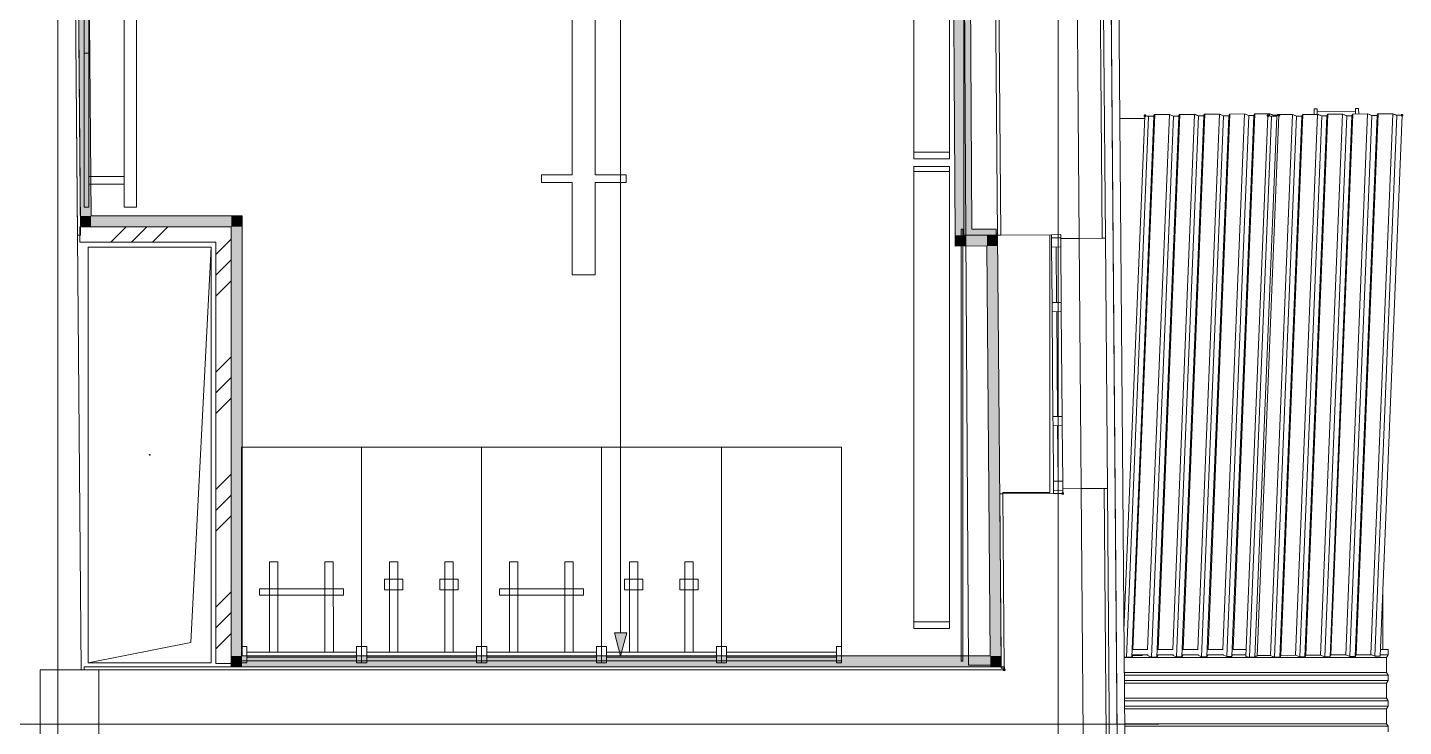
# Model space of a CAD drawing. Header units: millimetres. Extents: x 0 to 1189, y 0 to 841.
# Drawn here: x 790.2 to 879.6, y 490.2 to 535.6 of the extents above; entities that cross this region are included whole.
import ezdxf

# ---------------------------------------------------------------- set-up
doc = ezdxf.new("R2010")
doc.units = ezdxf.units.MM

msp = doc.modelspace()

# ---------------------------------------------------------------- hatches: boundary and pattern name
at = {"true_color": 0xf1d696}
h = msp.add_hatch(color=41, dxfattribs=at)
h.dxf.hatch_style = 2
h.paths.add_polyline_path([(794.326214, 523.37257), (793.626212, 523.37257), (792.814211, 619.854718), (793.514212, 619.854718)])
h = msp.add_hatch(color=41, dxfattribs=at)
h.dxf.hatch_style = 2
h.paths.add_polyline_path([(850.338299, 545.818605), (851.0383, 545.817605), (851.1753, 522.120568), (850.475299, 522.119568)])
h = msp.add_hatch(color=7)
h.dxf.hatch_style = 2
h.paths.add_polyline_path([(851.438301, 545.817605), (851.575301, 522.120568), (851.1753, 522.120568), (851.0383, 545.817605)])
h = msp.add_hatch(color=7)
h.dxf.hatch_style = 2
h.paths.add_polyline_path([(862.835146, 529.795267), (862.890399, 529.836332), (862.900631, 529.904408), (862.859567, 529.959661), (862.79149, 529.969893), (862.728237, 529.926829), (862.718005, 529.858752), (862.75907, 529.803499)])
h = msp.add_hatch(color=7)
h.dxf.hatch_style = 2
h.paths.add_polyline_path([(870.835159, 529.795267), (870.890411, 529.836332), (870.900643, 529.904408), (870.859579, 529.959661), (870.791502, 529.969893), (870.728249, 529.926829), (870.718017, 529.858752), (870.759082, 529.803499)])
h = msp.add_hatch(color=7)
h.dxf.hatch_style = 2
h.paths.add_polyline_path([(871.460692, 529.842941), (871.524331, 529.816689), (871.587971, 529.842941), (871.614223, 529.90658), (871.587971, 529.97022), (871.521331, 529.999471), (871.457692, 529.97322), (871.43144, 529.90958)])
h = msp.add_hatch(color=7)
h.dxf.hatch_style = 2
h.paths.add_polyline_path([(879.460704, 529.842941), (879.524344, 529.816689), (879.587983, 529.842941), (879.614235, 529.90658), (879.587983, 529.97022), (879.521344, 529.999471), (879.457704, 529.97322), (879.431453, 529.90958)])
h = msp.add_hatch(color=41, dxfattribs=at)
h.dxf.hatch_style = 2
h.paths.add_polyline_path([(794.326214, 523.37257), (793.637212, 522.678569), (793.626212, 523.37257)])
h = msp.add_hatch(color=41, dxfattribs=at)
h.dxf.hatch_style = 2
h.paths.add_polyline_path([(794.326214, 523.37257), (794.332214, 522.672569), (793.632212, 522.672569)])
h = msp.add_hatch(color=41, dxfattribs=at)
h.dxf.hatch_style = 2
h.paths.add_polyline_path([(803.436227, 523.37257), (803.436227, 522.672569), (794.332214, 522.672569), (794.326214, 523.37257)])
h = msp.add_hatch(color=41, dxfattribs=at)
h.dxf.hatch_style = 2
h.paths.add_polyline_path([(803.436227, 522.672569), (804.136229, 523.37257), (804.136229, 522.672569)])
h = msp.add_hatch(color=41, dxfattribs=at)
h.dxf.hatch_style = 2
h.paths.add_polyline_path([(803.436227, 523.37257), (804.136229, 523.37257), (803.436227, 522.672569)])
h = msp.add_hatch(color=41, dxfattribs=at)
h.dxf.hatch_style = 2
h.paths.add_polyline_path([(804.136229, 494.803527), (803.436227, 494.803527), (803.436227, 522.672569), (804.136229, 522.672569)])
h = msp.add_hatch(color=7)
h.dxf.hatch_style = 2
h.paths.add_polyline_path([(853.154303, 522.120568), (851.575301, 522.120568), (851.573301, 522.520569), (853.154303, 522.520569)])
h = msp.add_hatch(color=41, dxfattribs=at)
h.dxf.hatch_style = 2
h.paths.add_polyline_path([(851.1753, 522.120568), (850.479299, 521.419567), (850.475299, 522.119568)])
h = msp.add_hatch(color=41, dxfattribs=at)
h.dxf.hatch_style = 2
h.paths.add_polyline_path([(851.1753, 522.120568), (851.1793, 521.420567), (850.479299, 521.419567)])
h = msp.add_hatch(color=41, dxfattribs=at)
h.dxf.hatch_style = 2
h.paths.add_polyline_path([(851.1793, 521.420567), (851.1753, 522.120568), (852.538302, 522.123568), (852.543302, 521.423567)])
h = msp.add_hatch(color=41, dxfattribs=at)
h.dxf.hatch_style = 2
h.paths.add_polyline_path([(853.238304, 522.124568), (852.543302, 521.423567), (852.538302, 522.123568)])
h = msp.add_hatch(color=41, dxfattribs=at)
h.dxf.hatch_style = 2
h.paths.add_polyline_path([(852.543302, 521.423567), (853.233304, 522.120568), (853.243304, 521.424567)])
h = msp.add_hatch(color=41, dxfattribs=at)
h.dxf.hatch_style = 2
h.paths.add_polyline_path([(852.543302, 521.423567), (853.243304, 521.424567), (853.459304, 494.803527), (852.759303, 494.803527)])
h = msp.add_hatch(color=7)
h.dxf.hatch_style = 2
h.paths.add_polyline_path([(857.38331, 505.348543), (857.409747, 505.28498), (857.47331, 505.258543), (857.536873, 505.28498), (857.56331, 505.348543), (857.56331, 505.358543), (857.536873, 505.422105), (857.47331, 505.448543), (857.409747, 505.422105), (857.38331, 505.358543)])
at = {"true_color": 0x0077b0}
h = msp.add_hatch(color=144, dxfattribs=at)
h.dxf.hatch_style = 2
h.paths.add_polyline_path([(828.737266, 494.803527), (828.337266, 496.296529), (829.137267, 496.296529)])
at = {"true_color": 0xf1d696}
h = msp.add_hatch(color=41, dxfattribs=at)
h.dxf.hatch_style = 2
h.paths.add_polyline_path([(803.436227, 494.803527), (804.136229, 494.803527), (803.436227, 494.103526)])
h = msp.add_hatch(color=41, dxfattribs=at)
h.dxf.hatch_style = 2
h.paths.add_polyline_path([(804.136229, 494.803527), (804.136229, 494.103526), (803.436227, 494.103526)])
h = msp.add_hatch(color=41, dxfattribs=at)
h.dxf.hatch_style = 2
h.paths.add_polyline_path([(852.759303, 494.803527), (852.764303, 494.103526), (804.136229, 494.103526), (804.136229, 494.803527)])
h = msp.add_hatch(color=41, dxfattribs=at)
h.dxf.hatch_style = 2
h.paths.add_polyline_path([(852.759303, 494.803527), (853.459304, 494.803527), (853.464304, 494.103526)])
h = msp.add_hatch(color=41, dxfattribs=at)
h.dxf.hatch_style = 2
h.paths.add_polyline_path([(853.464304, 494.103526), (852.764303, 494.103526), (852.759303, 494.803527)])
h = msp.add_hatch(color=7)
h.dxf.hatch_style = 2
h.paths.add_polyline_path([(853.666304, 493.993525), (853.602742, 493.967088), (853.576304, 493.903525), (853.602742, 493.839963), (853.666304, 493.813525), (853.677304, 493.813525), (853.740867, 493.839963), (853.767304, 493.903525), (853.740867, 493.967088), (853.677304, 493.993525)])

# ---------------------------------------------------------------- linework, layer by layer
at = {"color": 7, "lineweight": 0}
for points in [[(792.17321, 237.628134), (792.17321, 717.840867)], [(857.17331, 237.628134), (857.17331, 717.840867)], [(792.814211, 619.854718), (793.632212, 522.672569)], [(794.326214, 523.37257), (793.514212, 619.854718)], [(859.968314, 617.281714), (861.935317, 374.135342)], [(861.021315, 487.067515), (859.968314, 617.281714)], [(860.469315, 617.244714), (861.521316, 487.071515)], [(793.674213, 493.903525), (792.878211, 588.49567)], [(793.636212, 522.133568), (793.078212, 588.49767)], [(792.881211, 588.119669), (793.436212, 522.131568)], [(850.334299, 546.518606), (850.475299, 522.119568)], [(858.540312, 521.917568), (858.340311, 546.526606)], [(860.039314, 521.929568), (859.840314, 546.538606)], [(860.239314, 521.931568), (860.040314, 546.540606)], [(851.0383, 545.817605), (851.1753, 522.120568)], [(851.1753, 522.120568), (851.0383, 545.817605)], [(851.0383, 522.120568), (851.0383, 545.814605)], [(853.046303, 545.833605), (853.238304, 522.124568)], [(853.246304, 545.835605), (853.438304, 522.126568)], [(851.573301, 522.520569), (851.440301, 545.417604)], [(873.800335, 530.322581), (874.000335, 530.324581)], [(873.803335, 529.96958), (873.800335, 530.322581)], [(874.000335, 530.324581), (874.003335, 529.97258)], [(876.500339, 530.344581), (876.700339, 530.346581)], [(876.503339, 529.99158), (876.500339, 530.344581)], [(876.700339, 530.346581), (876.703339, 529.99058)], [(861.177316, 529.70958), (862.798318, 529.70958)], [(861.446316, 496.452529), (862.805318, 529.88058)], [(861.614316, 494.715527), (863.043319, 529.83758)], [(861.956317, 494.718527), (863.384319, 529.84058)], [(863.448319, 529.94858), (862.035317, 495.216527)], [(862.805318, 529.88058), (863.043319, 529.83758)], [(863.046319, 529.84158), (862.813318, 529.88258)], [(864.402321, 529.95558), (862.989318, 495.216527)], [(863.043319, 529.83758), (863.384319, 529.84058)], [(863.371319, 529.84358), (863.046319, 529.84158)], [(864.671321, 529.85058), (863.242319, 494.728527)], [(863.434319, 529.95158), (863.371319, 529.84358)], [(863.384319, 529.84058), (863.448319, 529.94858)], [(864.409321, 529.95958), (863.434319, 529.95158)], [(863.448319, 529.94858), (864.402321, 529.95558)], [(865.012322, 529.85358), (863.584319, 494.731527)], [(865.076322, 529.96158), (863.663319, 495.216527)], [(864.402321, 529.95558), (864.671321, 529.85058)], [(864.678321, 529.85458), (864.409321, 529.95958)], [(866.030323, 529.96958), (864.616321, 495.216527)], [(864.671321, 529.85058), (865.012322, 529.85358)], [(864.999322, 529.85658), (864.678321, 529.85458)], [(866.298324, 529.86458), (864.870321, 494.741527)], [(865.062322, 529.96458), (864.999322, 529.85658)], [(865.012322, 529.85358), (865.076322, 529.96158)], [(866.037323, 529.97258), (865.062322, 529.96458)], [(865.076322, 529.96158), (866.030323, 529.96958)], [(866.640324, 529.86658), (865.212322, 494.744527)], [(866.704324, 529.97458), (865.290322, 495.216527)], [(866.030323, 529.96958), (866.298324, 529.86458)], [(866.306324, 529.86758), (866.037323, 529.97258)], [(867.658326, 529.98258), (866.244323, 495.216527)], [(866.298324, 529.86458), (866.640324, 529.86658)], [(866.627324, 529.87058), (866.306324, 529.86758)], [(867.926326, 529.87758), (866.498324, 494.755527)], [(866.690324, 529.97758), (866.627324, 529.87058)], [(866.640324, 529.86658), (866.704324, 529.97458)], [(867.665326, 529.98558), (866.690324, 529.97758)], [(866.704324, 529.97458), (867.658326, 529.98258)], [(868.268327, 529.88058), (866.840324, 494.757527)], [(868.331327, 529.98758), (866.917324, 495.216527)], [(867.658326, 529.98258), (867.926326, 529.87758)], [(867.934326, 529.88058), (867.665326, 529.98558)], [(869.286328, 529.99558), (867.871326, 495.216527)], [(867.926326, 529.87758), (868.268327, 529.88058)], [(868.255326, 529.88358), (867.934326, 529.88058)], [(869.554328, 529.89058), (868.126326, 494.768527)], [(868.318327, 529.99058), (868.255326, 529.88358)], [(868.268327, 529.88058), (868.331327, 529.98758)], [(869.293328, 529.99858), (868.318327, 529.99058)], [(868.331327, 529.98758), (869.286328, 529.99558)], [(869.896329, 529.89358), (868.468327, 494.771527)], [(869.959329, 530.00058), (868.545327, 495.216527)], [(869.286328, 529.99558), (869.554328, 529.89058)], [(869.561328, 529.89358), (869.293328, 529.99858)], [(869.377328, 494.757527), (870.80533, 529.88058)], [(869.554328, 529.89058), (869.896329, 529.89358)], [(869.882329, 529.89658), (869.561328, 529.89358)], [(869.614329, 494.715527), (871.043331, 529.83758)], [(869.946329, 530.00458), (869.882329, 529.89658)], [(869.896329, 529.89358), (869.959329, 530.00058)], [(870.921331, 530.01258), (869.946329, 530.00458)], [(869.956329, 494.718527), (871.384331, 529.84058)], [(869.959329, 530.00058), (870.913331, 530.00858)], [(871.524331, 529.90658), (870.096329, 494.784527)], [(870.80533, 529.88058), (871.043331, 529.83758)], [(871.046331, 529.84158), (870.81333, 529.88258)], [(870.913331, 530.00858), (870.907331, 529.86158)], [(870.913331, 530.00858), (871.182331, 529.90358)], [(871.189331, 529.90758), (870.921331, 530.01258)], [(872.402333, 529.95558), (870.973331, 494.833527)], [(871.043331, 529.83758), (871.384331, 529.84058)], [(871.371331, 529.84358), (871.046331, 529.84158)], [(871.182331, 529.90358), (871.179331, 529.83858)], [(871.182331, 529.90358), (871.524331, 529.90658)], [(871.521331, 529.90958), (871.189331, 529.90758)], [(872.671333, 529.85058), (871.242331, 494.728527)], [(871.397331, 529.88858), (871.371331, 529.84358)], [(871.384331, 529.84058), (871.413331, 529.88858)], [(871.434331, 529.95158), (871.407331, 529.90558)], [(871.425331, 529.90858), (871.448331, 529.94858)], [(872.409333, 529.95958), (871.434331, 529.95158)], [(871.448331, 529.94858), (871.446331, 529.90958)], [(871.448331, 529.94858), (872.402333, 529.95558)], [(873.012334, 529.85358), (871.584332, 494.731527)], [(873.076334, 529.96158), (871.647332, 494.839527)], [(872.402333, 529.95558), (872.671333, 529.85058)], [(872.678333, 529.85458), (872.409333, 529.95958)], [(874.030335, 529.96958), (872.601333, 494.846527)], [(872.671333, 529.85058), (873.012334, 529.85358)], [(872.999334, 529.85658), (872.678333, 529.85458)], [(874.298336, 529.86458), (872.870334, 494.741527)], [(873.062334, 529.96458), (872.999334, 529.85658)], [(873.012334, 529.85358), (873.076334, 529.96158)], [(874.037335, 529.97258), (873.062334, 529.96458)], [(873.076334, 529.96158), (874.030335, 529.96958)], [(874.640336, 529.86658), (873.212334, 494.744527)], [(874.704336, 529.97458), (873.275334, 494.852527)], [(874.002335, 530.124581), (876.502339, 530.147581)], [(874.030335, 529.96958), (874.298336, 529.86458)], [(874.306336, 529.86758), (874.037335, 529.97258)], [(875.658338, 529.98258), (874.229336, 494.860527)], [(874.298336, 529.86458), (874.640336, 529.86658)], [(874.627336, 529.87058), (874.306336, 529.86758)], [(875.926338, 529.87758), (874.498336, 494.755527)], [(874.690336, 529.97758), (874.627336, 529.87058)], [(874.640336, 529.86658), (874.704336, 529.97458)], [(875.665338, 529.98558), (874.690336, 529.97758)], [(874.704336, 529.97458), (875.658338, 529.98258)], [(876.268339, 529.88058), (874.840337, 494.757527)], [(876.331339, 529.98758), (874.903337, 494.866527)], [(875.658338, 529.98258), (875.926338, 529.87758)], [(875.934338, 529.88058), (875.665338, 529.98558)], [(877.28634, 529.99558), (875.857338, 494.873527)], [(875.926338, 529.87758), (876.268339, 529.88058)], [(876.255339, 529.88358), (875.934338, 529.88058)], [(877.554341, 529.89058), (876.126339, 494.768527)], [(876.318339, 529.99058), (876.255339, 529.88358)], [(876.268339, 529.88058), (876.331339, 529.98758)], [(877.29334, 529.99858), (876.318339, 529.99058)], [(876.331339, 529.98758), (877.28634, 529.99558)], [(877.896341, 529.89358), (876.468339, 494.771527)], [(877.959341, 530.00058), (876.531339, 494.878527)], [(877.28634, 529.99558), (877.554341, 529.89058)], [(877.561341, 529.89358), (877.29334, 529.99858)], [(878.913343, 530.00858), (877.486341, 494.918527)], [(877.554341, 529.89058), (877.896341, 529.89358)], [(877.882341, 529.89658), (877.561341, 529.89358)], [(879.182343, 529.90358), (877.754341, 494.781527)], [(877.946341, 530.00458), (877.882341, 529.89658)], [(877.896341, 529.89358), (877.959341, 530.00058)], [(878.921343, 530.01258), (877.946341, 530.00458)], [(877.959341, 530.00058), (878.913343, 530.00858)], [(879.524344, 529.90658), (878.096342, 494.784527)], [(878.913343, 530.00858), (879.182343, 529.90358)], [(879.189343, 529.90758), (878.921343, 530.01258)], [(879.182343, 529.90358), (879.524344, 529.90658)], [(879.521344, 529.90958), (879.189343, 529.90758)], [(804.136229, 523.37257), (794.326214, 523.37257)], [(804.136229, 523.37257), (804.136229, 522.672569)], [(803.436227, 522.672569), (793.590212, 522.672569)], [(793.590212, 522.672569), (793.590212, 521.672568)], [(793.632212, 522.672569), (794.332214, 522.672569)], [(794.332214, 522.672569), (803.436227, 522.672569)], [(795.608216, 521.672568), (796.608217, 522.672569)], [(796.958218, 521.672568), (797.958219, 522.672569)], [(798.30722, 521.672568), (799.307221, 522.672569)], [(803.436227, 494.303526), (803.436227, 522.672569)], [(803.436227, 522.672569), (803.436227, 494.803527)], [(804.136229, 494.803527), (804.136229, 522.672569)], [(850.8673, 494.462526), (850.8673, 522.520569)], [(850.9873, 522.520569), (850.8673, 522.520569)], [(850.9873, 522.520569), (850.9873, 494.462526)], [(853.154303, 522.520569), (851.573301, 522.520569)], [(853.154303, 522.120568), (853.154303, 522.520569)], [(853.237304, 522.210569), (853.154303, 522.210569)], [(793.436212, 522.131568), (793.636212, 522.133568)], [(793.590212, 521.672568), (802.436226, 521.672568)], [(794.136213, 494.353526), (794.136213, 521.353567)], [(794.136213, 521.353567), (802.136225, 521.353567)], [(802.136225, 521.353567), (794.136213, 521.353567)], [(794.136213, 521.353567), (794.136213, 494.353526)], [(802.136225, 521.353567), (800.803223, 495.686528)], [(802.136225, 521.353567), (802.136225, 494.353526)], [(802.136225, 494.353526), (802.136225, 521.353567)], [(802.436226, 520.867566), (803.241227, 521.672568)], [(802.436226, 521.672568), (802.436226, 494.303526)], [(803.241227, 521.672568), (803.436227, 521.867568)], [(850.479299, 521.419567), (850.475299, 522.119568)], [(850.479299, 521.419567), (852.543302, 521.423567)], [(851.1753, 522.120568), (851.0383, 522.120568)], [(852.538302, 522.123568), (851.1753, 522.120568)], [(851.1753, 522.120568), (853.154303, 522.120568)], [(851.1763, 522.121568), (851.338301, 494.210526)], [(853.238304, 522.124568), (852.538302, 522.123568)], [(852.543302, 521.423567), (852.759303, 494.803527)], [(853.238304, 522.124568), (853.438304, 522.126568)], [(853.459304, 494.803527), (853.238304, 522.124568)], [(853.438304, 522.126568), (856.738309, 522.152568)], [(856.637309, 505.410543), (856.637309, 522.151568)], [(856.738309, 522.152568), (857.33831, 522.157568)], [(857.33831, 522.157568), (856.738309, 522.152568)], [(856.744309, 521.352567), (856.738309, 522.152568)], [(856.738309, 522.152568), (856.744309, 521.352567)], [(856.739309, 521.952568), (857.33931, 521.957568)], [(857.34431, 521.357567), (856.744309, 521.352567)], [(856.773309, 517.752562), (856.744309, 521.352567)], [(857.044309, 521.355567), (857.073309, 517.755562)], [(857.33831, 522.157568), (857.34431, 521.357567)], [(857.34431, 521.357567), (857.33831, 522.157568)], [(857.34031, 521.907568), (858.540312, 521.917568)], [(857.34431, 521.357567), (857.37331, 517.757562)], [(858.540312, 521.917568), (860.039314, 521.929568)], [(858.540312, 521.917568), (858.671312, 505.667543)], [(860.039314, 521.929568), (860.239314, 521.931568)], [(860.239314, 521.931568), (860.371314, 505.681543)], [(802.436226, 519.517564), (803.436227, 520.517566)], [(802.436226, 518.168562), (803.436227, 519.168564)], [(856.773309, 517.752562), (857.37331, 517.757562)], [(856.778309, 517.152561), (856.773309, 517.752562)], [(856.773309, 517.752562), (856.778309, 517.152561)], [(857.37331, 517.757562), (857.37831, 517.157561)], [(857.37831, 517.157561), (857.37331, 517.757562)], [(857.37831, 517.157561), (856.778309, 517.152561)], [(856.833309, 510.35355), (856.778309, 517.152561)], [(857.078309, 517.155561), (857.13331, 510.35555)], [(857.37831, 517.157561), (857.43331, 510.35755)], [(802.436226, 513.234555), (803.436227, 514.234556)], [(802.436226, 511.884553), (803.436227, 512.884554)], [(802.436226, 510.535551), (803.436227, 511.535552)], [(856.833309, 510.35355), (857.43331, 510.35755)], [(856.838309, 509.753549), (856.833309, 510.35355)], [(856.833309, 510.35355), (856.838309, 509.753549)], [(857.43831, 509.757549), (856.838309, 509.753549)], [(856.867309, 506.153544), (856.838309, 509.753549)], [(857.13831, 509.755549), (857.16731, 506.155544)], [(857.43331, 510.35755), (857.43831, 509.757549)], [(857.43831, 509.757549), (857.43331, 510.35755)], [(857.43831, 509.757549), (857.46731, 506.158544)], [(798.111219, 507.853547), (798.136219, 507.878547), (798.161219, 507.853547)], [(798.111219, 507.853547), (798.123219, 507.874547)], [(798.161219, 507.853547), (798.136219, 507.828547), (798.111219, 507.853547)], [(798.160219, 507.846547), (798.136219, 507.828547), (798.123219, 507.831547)], [(798.136219, 507.878547), (798.160219, 507.859547)], [(802.436226, 505.600543), (803.436227, 506.600545)], [(857.46731, 506.158544), (856.867309, 506.153544)], [(856.867309, 506.153544), (856.873309, 505.353543)], [(856.867309, 506.153544), (856.873309, 505.353543)], [(857.47331, 505.358543), (857.46731, 506.158544)], [(857.47331, 505.358543), (857.46731, 506.158544)], [(802.436226, 504.251541), (803.436227, 505.251543)], [(853.574304, 505.326543), (853.374304, 505.324543)], [(853.374304, 505.324543), (853.465304, 494.001525)], [(853.573304, 505.316543), (853.573304, 505.410543)], [(853.573304, 505.410543), (856.637309, 505.410543)], [(856.873309, 505.353543), (853.574304, 505.326543)], [(853.666304, 493.903525), (853.574304, 505.326543)], [(856.872309, 505.553543), (857.47231, 505.558543)], [(856.873309, 505.353543), (857.47331, 505.358543)], [(856.873309, 505.353543), (857.47331, 505.358543)], [(858.671312, 505.667543), (857.47131, 505.658543)], [(860.171314, 505.679543), (858.671312, 505.667543)], [(858.865312, 481.628507), (858.671312, 505.667543)], [(860.371314, 505.681543), (860.171314, 505.679543)], [(860.171314, 505.679543), (860.365314, 481.640507)], [(860.365314, 481.640507), (860.171314, 505.679543)], [(860.513315, 488.071516), (860.371314, 505.681543)], [(802.436226, 502.902539), (803.436227, 503.902541)], [(802.436226, 497.967531), (803.436227, 498.967533)], [(878.262342, 498.865533), (878.262342, 495.216527)], [(802.436226, 496.618529), (803.436227, 497.618531)], [(800.803223, 495.686528), (794.136213, 494.353526)], [(802.436226, 495.268527), (803.436227, 496.268529)], [(803.436227, 494.103526), (803.436227, 494.803527)], [(852.759303, 494.803527), (804.136229, 494.803527)], [(853.464304, 494.103526), (853.459304, 494.803527)], [(861.614316, 494.715527), (861.459316, 494.743527)], [(861.460316, 494.696526), (878.521342, 494.696526)], [(861.956317, 494.718527), (861.614316, 494.715527)], [(862.019317, 494.826527), (861.956317, 494.718527)], [(862.011317, 494.866527), (863.028319, 494.866527)], [(862.654318, 494.831527), (862.019317, 494.826527)], [(862.034317, 495.216527), (862.999318, 495.216527)], [(863.242319, 494.728527), (862.973318, 494.833527)], [(863.584319, 494.731527), (863.242319, 494.728527)], [(863.647319, 494.839527), (863.584319, 494.731527)], [(863.636319, 494.866527), (864.664321, 494.866527)], [(863.660319, 495.216527), (864.634321, 495.216527)], [(864.870321, 494.741527), (864.622321, 494.838527)], [(865.212322, 494.744527), (864.870321, 494.741527)], [(865.275322, 494.852527), (865.212322, 494.744527)], [(865.262322, 494.866527), (866.299324, 494.866527)], [(865.285322, 495.216527), (866.270323, 495.216527)], [(866.498324, 494.755527), (866.268323, 494.845527)], [(866.840324, 494.757527), (866.498324, 494.755527)], [(866.893324, 494.847527), (866.840324, 494.757527)], [(866.887324, 494.866527), (867.935326, 494.866527)], [(866.911324, 495.216527), (867.906326, 495.216527)], [(868.126326, 494.768527), (867.913326, 494.851527)], [(868.468327, 494.771527), (868.126326, 494.768527)], [(868.512327, 494.845527), (868.468327, 494.771527)], [(868.513327, 494.866527), (869.381328, 494.866527)], [(868.536327, 495.216527), (869.395328, 495.216527)], [(869.614329, 494.715527), (869.377328, 494.757527)], [(869.956329, 494.718527), (869.614329, 494.715527)], [(869.994329, 494.783527), (869.956329, 494.718527)], [(870.096329, 494.784527), (869.985329, 494.783527)], [(870.973331, 494.833527), (870.097329, 494.826527)], [(871.242331, 494.728527), (870.973331, 494.833527)], [(871.584332, 494.731527), (871.242331, 494.728527)], [(871.647332, 494.839527), (871.584332, 494.731527)], [(872.601333, 494.846527), (871.647332, 494.839527)], [(872.870334, 494.741527), (872.601333, 494.846527)], [(873.212334, 494.744527), (872.870334, 494.741527)], [(873.275334, 494.852527), (873.212334, 494.744527)], [(874.229336, 494.860527), (873.275334, 494.852527)], [(874.498336, 494.755527), (874.229336, 494.860527)], [(874.840337, 494.757527), (874.498336, 494.755527)], [(874.903337, 494.865527), (874.840337, 494.757527)], [(875.857338, 494.873527), (874.903337, 494.865527)], [(875.026337, 494.866527), (875.874338, 494.866527)], [(876.126339, 494.768527), (875.857338, 494.873527)], [(876.468339, 494.771527), (876.126339, 494.768527)], [(876.531339, 494.878527), (876.468339, 494.771527)], [(876.530339, 494.866527), (877.536341, 494.866527)], [(877.754341, 494.781527), (877.485341, 494.886527)], [(878.096342, 494.784527), (877.754341, 494.781527)], [(878.099342, 494.866527), (878.622342, 494.866527)], [(878.113342, 495.216527), (878.622342, 495.216527)], [(878.622342, 494.866527), (878.521342, 494.696526)], [(878.521342, 494.696526), (878.521342, 493.719525)], [(878.622342, 495.216527), (878.622342, 494.866527)], [(791.027209, 488.803517), (791.027209, 493.903525)], [(793.674213, 493.903525), (791.027209, 493.903525)], [(853.666304, 493.903525), (793.674213, 493.903525)], [(853.677304, 494.103526), (793.874213, 494.103526)], [(793.874213, 494.103526), (793.874213, 493.903525)], [(802.136225, 494.353526), (794.136213, 494.353526)], [(794.136213, 494.353526), (802.136225, 494.353526)], [(794.827214, 493.903525), (794.827214, 488.803517)], [(802.436226, 494.303526), (803.436227, 494.303526)], [(803.436227, 494.303526), (803.436227, 494.103526)], [(803.436227, 494.103526), (853.464304, 494.103526)], [(850.9873, 494.462526), (850.8673, 494.462526)], [(851.338301, 494.210526), (853.463304, 494.210526)], [(853.465304, 494.001525), (853.665304, 494.003525)], [(853.677304, 493.903525), (853.677304, 494.103526)], [(861.468316, 493.719525), (878.521342, 493.719525)], [(878.521342, 493.719525), (878.622342, 493.549525)], [(861.469316, 493.549525), (878.622342, 493.549525)], [(861.472316, 493.199524), (878.622342, 493.199524)], [(861.473316, 493.029524), (878.521342, 493.029524)], [(878.622342, 493.199524), (878.521342, 493.029524)], [(878.521342, 493.029524), (878.521342, 492.052522)], [(878.622342, 493.549525), (878.622342, 493.199524)], [(861.481316, 492.052522), (878.521342, 492.052522)], [(861.483316, 491.882522), (878.622342, 491.882522)], [(878.521342, 492.052522), (878.622342, 491.882522)], [(878.622342, 491.882522), (878.622342, 491.532522)], [(861.485316, 491.532522), (878.622342, 491.532522)], [(861.487316, 491.362521), (878.521342, 491.362521)], [(878.622342, 491.532522), (878.521342, 491.362521)], [(878.521342, 491.362521), (878.521342, 490.38552)], [(202.529309, 490.37152), (863.72632, 490.37152)], [(861.495316, 490.38552), (878.521342, 490.38552)], [(861.496316, 490.23352), (878.622342, 490.23352)], [(878.521342, 490.38552), (878.612342, 490.23352)], [(878.622342, 490.23352), (878.622342, 489.883519)]]:
    msp.add_lwpolyline(points, dxfattribs=at)
at = {"color": 253, "lineweight": 0, "true_color": 0x999999}
for points in [[(847.803295, 527.077576), (847.804295, 557.077622)], [(850.104299, 557.077622), (850.103299, 527.077576)], [(847.803295, 527.523577), (847.804295, 556.762621)], [(850.104299, 556.762621), (850.103299, 527.523577)], [(793.871213, 533.942586), (793.871213, 543.942602)], [(794.171213, 543.942602), (794.171213, 533.942586)], [(796.471217, 523.942571), (796.471217, 543.942602)], [(797.271218, 543.942602), (797.271218, 523.942571)], [(825.590261, 526.050574), (825.590261, 543.0506)], [(827.090264, 543.0506), (827.090264, 526.050574)], [(794.171213, 533.942586), (793.871213, 533.942586)], [(793.871213, 523.942571), (793.871213, 533.942586)], [(793.871213, 533.942586), (794.171213, 533.942586)], [(794.171213, 533.942586), (794.171213, 523.942571)], [(850.103299, 527.523577), (847.803295, 527.523577)], [(850.103299, 527.077576), (847.803295, 527.077576)], [(796.471217, 525.942574), (794.171213, 525.942574)], [(823.590258, 525.550574), (823.590258, 526.050574)], [(823.590258, 526.050574), (825.590261, 526.050574)], [(827.090264, 526.050574), (829.090267, 526.050574)], [(829.090267, 526.050574), (829.090267, 525.550574)], [(847.803295, 526.577575), (850.103299, 526.577575)], [(847.803295, 496.577529), (847.803295, 526.577575)], [(847.803295, 526.262575), (850.103299, 526.262575)], [(847.803295, 497.02353), (847.803295, 526.262575)], [(850.103299, 526.577575), (850.103299, 496.577529)], [(850.103299, 526.262575), (850.103299, 497.02353)], [(796.471217, 525.442573), (794.171213, 525.442573)], [(825.590261, 525.550574), (823.590258, 525.550574)], [(825.590261, 519.550564), (825.590261, 525.550574)], [(829.090267, 525.550574), (827.090264, 525.550574)], [(827.090264, 525.550574), (827.090264, 519.550564)], [(794.171213, 523.942571), (793.871213, 523.942571)], [(797.271218, 523.942571), (796.471217, 523.942571)], [(827.090264, 519.550564), (825.590261, 519.550564)], [(811.90824, 508.353547), (804.111229, 508.353547)], [(804.111229, 508.353547), (804.111229, 494.353526)], [(819.705252, 508.353547), (811.90824, 508.353547)], [(811.90824, 508.353547), (811.90824, 494.353526)], [(811.90824, 494.353526), (811.90824, 508.353547)], [(827.501264, 508.353547), (819.705252, 508.353547)], [(819.705252, 508.353547), (819.705252, 494.353526)], [(819.705252, 494.353526), (819.705252, 508.353547)], [(827.501264, 494.353526), (827.501264, 508.353547)], [(835.298276, 508.353547), (827.501264, 508.353547)], [(827.501264, 508.353547), (827.501264, 494.353526)], [(835.298276, 494.353526), (835.298276, 508.353547)], [(835.298276, 494.353526), (835.298276, 508.353547)], [(835.298276, 508.353547), (843.095288, 508.353547)], [(843.095288, 508.353547), (843.095288, 494.353526)], [(805.919231, 495.056527), (805.923231, 500.906536)], [(805.923231, 500.906536), (806.466232, 500.905536)], [(806.466232, 500.905536), (806.462232, 495.055527)], [(810.069238, 500.904536), (809.526237, 500.904536)], [(809.526237, 500.904536), (809.527237, 495.054527)], [(810.070238, 495.054527), (810.069238, 500.904536)], [(813.715243, 495.056527), (813.720243, 500.906536)], [(813.720243, 500.906536), (814.263244, 500.906536)], [(814.263244, 500.906536), (814.258244, 495.055527)], [(817.86625, 500.904536), (817.323249, 500.904536)], [(817.323249, 500.904536), (817.323249, 495.054527)], [(817.86625, 495.054527), (817.86625, 500.904536)], [(821.512255, 495.056527), (821.516255, 500.906536)], [(821.516255, 500.906536), (822.060256, 500.905536)], [(822.060256, 500.905536), (822.055256, 495.055527)], [(825.663261, 500.904536), (825.120261, 500.904536)], [(825.120261, 500.904536), (825.120261, 495.054527)], [(825.663261, 495.054527), (825.663261, 500.904536)], [(829.308267, 495.056527), (829.313267, 500.906536)], [(829.313267, 500.906536), (829.856268, 500.906536)], [(829.856268, 500.906536), (829.852268, 495.055527)], [(833.459273, 500.904536), (832.916273, 500.904536)], [(832.916273, 500.904536), (832.917273, 495.054527)], [(833.460273, 495.054527), (833.459273, 500.904536)], [(810.739239, 499.155533), (805.28023, 499.154533)], [(805.28023, 499.154533), (805.28023, 498.757533)], [(810.739239, 498.757533), (810.739239, 499.155533)], [(813.393243, 499.785534), (814.581244, 499.785534)], [(813.393243, 499.098533), (813.393243, 499.785534)], [(814.581244, 499.098533), (813.393243, 499.098533)], [(814.581244, 499.785534), (814.581244, 499.098533)], [(818.18925, 499.785534), (817.000248, 499.785534)], [(817.000248, 499.785534), (817.000248, 499.098533)], [(817.000248, 499.098533), (818.18925, 499.098533)], [(818.18925, 499.098533), (818.18925, 499.785534)], [(826.332262, 499.155533), (820.873254, 499.154533)], [(820.873254, 499.154533), (820.873254, 498.757533)], [(826.332262, 498.757533), (826.332262, 499.155533)], [(828.987267, 499.785534), (830.175268, 499.785534)], [(828.987267, 499.098533), (828.987267, 499.785534)], [(830.175268, 499.098533), (828.987267, 499.098533)], [(830.175268, 499.785534), (830.175268, 499.098533)], [(833.782274, 499.785534), (832.594272, 499.785534)], [(832.594272, 499.785534), (832.594272, 499.098533)], [(832.594272, 499.098533), (833.782274, 499.098533)], [(833.782274, 499.098533), (833.782274, 499.785534)], [(805.28023, 498.757533), (810.739239, 498.757533)], [(820.873254, 498.757533), (826.332262, 498.757533)], [(850.103299, 497.02353), (847.803295, 497.02353)], [(850.103299, 496.577529), (847.803295, 496.577529)], [(804.111229, 494.353526), (804.111229, 495.426528)], [(804.111229, 494.353526), (804.111229, 495.426528)], [(804.111229, 495.426528), (804.441229, 495.426528)], [(804.441229, 495.426528), (804.441229, 494.353526)], [(811.57824, 495.426528), (811.57824, 494.353526)], [(811.90824, 495.426528), (811.57824, 495.426528)], [(811.90824, 494.353526), (811.90824, 495.426528)], [(811.90824, 494.353526), (811.90824, 495.426528)], [(811.90824, 495.426528), (812.238241, 495.426528)], [(811.90824, 494.353526), (811.90824, 495.426528)], [(812.238241, 495.426528), (812.238241, 494.353526)], [(819.374252, 495.426528), (819.374252, 494.353526)], [(819.705252, 495.426528), (819.374252, 495.426528)], [(819.705252, 494.353526), (819.705252, 495.426528)], [(819.705252, 494.353526), (819.705252, 495.426528)], [(819.705252, 494.353526), (819.705252, 495.426528)], [(819.705252, 495.426528), (820.035253, 495.426528)], [(820.035253, 495.426528), (820.035253, 494.353526)], [(827.171264, 495.426528), (827.171264, 494.353526)], [(827.501264, 495.426528), (827.171264, 495.426528)], [(827.501264, 494.353526), (827.501264, 495.426528)], [(827.501264, 494.353526), (827.501264, 495.426528)], [(827.501264, 494.353526), (827.501264, 495.426528)], [(827.501264, 495.426528), (827.831265, 495.426528)], [(827.831265, 495.426528), (827.831265, 494.353526)], [(834.968276, 495.426528), (834.968276, 494.353526)], [(835.298276, 495.426528), (834.968276, 495.426528)], [(835.298276, 494.353526), (835.298276, 495.426528)], [(835.298276, 494.353526), (835.298276, 495.426528)], [(835.298276, 495.426528), (835.628277, 495.426528)], [(835.628277, 495.426528), (835.628277, 494.353526)], [(842.764288, 495.426528), (842.764288, 494.353526)], [(843.095288, 495.426528), (842.764288, 495.426528)], [(843.095288, 494.353526), (843.095288, 495.426528)], [(843.095288, 494.353526), (843.095288, 495.426528)], [(804.441229, 495.056527), (811.57824, 495.056527)], [(811.57824, 494.726527), (804.441229, 494.726527)], [(806.462232, 495.055527), (805.919231, 495.056527)], [(809.527237, 495.054527), (810.070238, 495.054527)], [(812.238241, 495.056527), (819.374252, 495.056527)], [(819.374252, 494.726527), (812.238241, 494.726527)], [(814.258244, 495.055527), (813.715243, 495.056527)], [(817.323249, 495.054527), (817.86625, 495.054527)], [(820.035253, 495.056527), (827.171264, 495.056527)], [(827.171264, 494.726527), (820.035253, 494.726527)], [(822.055256, 495.055527), (821.512255, 495.056527)], [(825.120261, 495.054527), (825.663261, 495.054527)], [(827.831265, 495.056527), (834.968276, 495.056527)], [(834.968276, 494.726527), (827.831265, 494.726527)], [(829.852268, 495.055527), (829.308267, 495.056527)], [(832.917273, 495.054527), (833.460273, 495.054527)], [(842.764288, 495.056527), (835.628277, 495.056527)], [(835.628277, 494.726527), (842.764288, 494.726527)], [(804.096228, 494.478526), (811.89324, 494.478526)], [(804.441229, 494.353526), (804.111229, 494.353526)], [(811.57824, 494.353526), (811.90824, 494.353526)], [(811.89324, 494.478526), (819.689252, 494.478526)], [(812.238241, 494.353526), (811.90824, 494.353526)], [(819.374252, 494.353526), (819.705252, 494.353526)], [(819.689252, 494.478526), (827.486264, 494.478526)], [(820.035253, 494.353526), (819.705252, 494.353526)], [(827.171264, 494.353526), (827.501264, 494.353526)], [(827.486264, 494.478526), (835.283276, 494.478526)], [(827.831265, 494.353526), (827.501264, 494.353526)], [(834.968276, 494.353526), (835.298276, 494.353526)], [(835.628277, 494.353526), (835.298276, 494.353526)], [(843.110288, 494.478526), (835.313276, 494.478526)], [(842.764288, 494.353526), (843.095288, 494.353526)]]:
    msp.add_lwpolyline(points, dxfattribs=at)
at = {"color": 144, "lineweight": 0, "true_color": 0x0077b0}
for points in [[(828.737266, 496.296529), (828.737266, 553.188616)], [(828.337266, 496.296529), (829.137267, 496.296529)], [(828.737266, 494.803527), (828.337266, 496.296529)], [(828.737266, 494.803527), (829.137267, 496.296529)]]:
    msp.add_lwpolyline(points, dxfattribs=at)

doc.saveas('drawing.dxf')
